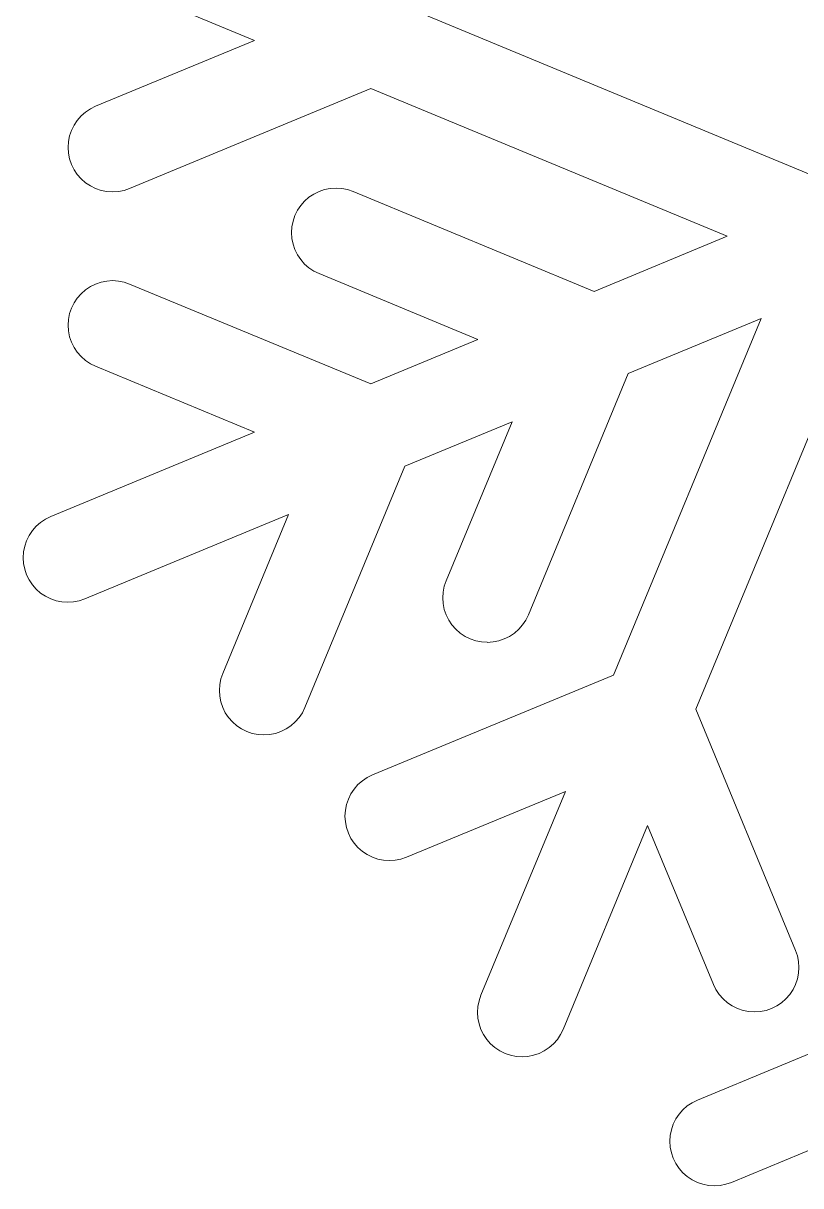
# Model space of a CAD drawing. Header units: centimetres. Extents: x -75 to 51, y -4 to 64.
# Drawn here: x -46.21 to -37.76, y 36.02 to 48.64 of the extents above; entities that cross this region are included whole.
import ezdxf

# ---------------------------------------------------------------- set-up
doc = ezdxf.new("R2010")
doc.units = ezdxf.units.CM
doc.header["$MEASUREMENT"] = 0
doc.layers.add('layer 1', color=7, linetype='Continuous')

msp = doc.modelspace()

# ---------------------------------------------------------------- linework, layer by layer
at = {"layer": 'layer 1', "color": 1, "lineweight": 20}
for points in [[(-45.91261, 49.37281), (-45.91261, 49.37281), (-43.69736, 48.45525), (-43.69736, 48.45525)], [(-37.29898, 46.8513), (-37.29898, 46.8513), (-42.06438, 48.82519), (-42.06438, 48.82519)], [(-43.69736, 48.45525), (-43.69736, 48.45525), (-45.42462, 47.73979), (-45.42462, 47.73979)], [(-45.05468, 46.84669), (-45.05468, 46.84669), (-42.43433, 47.93209), (-42.43433, 47.93209)], [(-42.43433, 47.93209), (-42.43433, 47.93209), (-38.56201, 46.32811), (-38.56201, 46.32811)], [(-45.42462, 47.73979), (-45.42462, 47.73979), (-45.48132, 47.71182), (-45.48132, 47.71182)], [(-45.58143, 47.63501), (-45.58143, 47.63501), (-45.62312, 47.58747), (-45.62312, 47.58747)], [(-45.53388, 47.6767), (-45.53388, 47.6767), (-45.58143, 47.63501), (-45.58143, 47.63501)], [(-45.48132, 47.71182), (-45.48132, 47.71182), (-45.53388, 47.6767), (-45.53388, 47.6767)], [(-45.6862, 47.47821), (-45.6862, 47.47821), (-45.70652, 47.41834), (-45.70652, 47.41834)], [(-45.65823, 47.53491), (-45.65823, 47.53491), (-45.6862, 47.47821), (-45.6862, 47.47821)], [(-45.62312, 47.58747), (-45.62312, 47.58747), (-45.65823, 47.53491), (-45.65823, 47.53491)], [(-45.71885, 47.35633), (-45.71885, 47.35633), (-45.72299, 47.29324), (-45.72299, 47.29324)], [(-45.70652, 47.41834), (-45.70652, 47.41834), (-45.71885, 47.35633), (-45.71885, 47.35633)], [(-45.72299, 47.29324), (-45.72299, 47.29324), (-45.71886, 47.23014), (-45.71886, 47.23014)], [(-45.71885, 47.23014), (-45.71885, 47.23014), (-45.70652, 47.16813), (-45.70652, 47.16813)], [(-45.70652, 47.16813), (-45.70652, 47.16813), (-45.6862, 47.10827), (-45.6862, 47.10827)], [(-45.6862, 47.10827), (-45.6862, 47.10827), (-45.65823, 47.05157), (-45.65823, 47.05157)], [(-45.65823, 47.05157), (-45.65823, 47.05157), (-45.62312, 46.99901), (-45.62312, 46.99901)], [(-45.62312, 46.99901), (-45.62312, 46.99901), (-45.58143, 46.95147), (-45.58143, 46.95147)], [(-45.58143, 46.95147), (-45.58143, 46.95147), (-45.53388, 46.90979), (-45.53388, 46.90979)], [(-45.53388, 46.90979), (-45.53388, 46.90979), (-45.48132, 46.87466), (-45.48132, 46.87466)], [(-45.48132, 46.87466), (-45.48132, 46.87466), (-45.42462, 46.84669), (-45.42462, 46.84669)], [(-45.42462, 46.84669), (-45.42462, 46.84669), (-45.36474, 46.82637), (-45.36474, 46.82637)], [(-45.11455, 46.82637), (-45.11455, 46.82637), (-45.05468, 46.84669), (-45.05468, 46.84669)], [(-42.87462, 46.84798), (-42.87462, 46.84798), (-42.93664, 46.83564), (-42.93664, 46.83564)], [(-42.81154, 46.85211), (-42.81154, 46.85211), (-42.87462, 46.84802), (-42.87462, 46.84802)], [(-42.74844, 46.84798), (-42.74844, 46.84798), (-42.81154, 46.85207), (-42.81154, 46.85207)], [(-42.68641, 46.83564), (-42.68641, 46.83564), (-42.74844, 46.84798), (-42.74844, 46.84798)], [(-45.36474, 46.82637), (-45.36474, 46.82637), (-45.30275, 46.81404), (-45.30275, 46.81404)], [(-45.30275, 46.81404), (-45.30275, 46.81404), (-45.23965, 46.80994), (-45.23965, 46.80994)], [(-45.23965, 46.8099), (-45.23965, 46.8099), (-45.17657, 46.814), (-45.17657, 46.814)], [(-45.17657, 46.81404), (-45.17657, 46.81404), (-45.11455, 46.82637), (-45.11455, 46.82637)], [(-43.10577, 46.75223), (-43.10577, 46.75223), (-43.1533, 46.71054), (-43.1533, 46.71054)], [(-43.05321, 46.78735), (-43.05321, 46.78735), (-43.10577, 46.75223), (-43.10577, 46.75223)], [(-42.99648, 46.81531), (-42.99648, 46.81531), (-43.05321, 46.78735), (-43.05321, 46.78735)], [(-42.93664, 46.83564), (-42.93664, 46.83564), (-42.99648, 46.81531), (-42.99648, 46.81531)], [(-42.62657, 46.81531), (-42.62657, 46.81531), (-42.68641, 46.83564), (-42.68641, 46.83564)], [(-40.00618, 45.72991), (-40.00618, 45.72991), (-42.62657, 46.81531), (-42.62657, 46.81531)], [(-43.23012, 46.61044), (-43.23012, 46.61044), (-43.25809, 46.55373), (-43.25809, 46.55373)], [(-43.19499, 46.66301), (-43.19499, 46.66301), (-43.23012, 46.61044), (-43.23012, 46.61044)], [(-43.1533, 46.71054), (-43.1533, 46.71054), (-43.19499, 46.66301), (-43.19499, 46.66301)], [(-43.27839, 46.49386), (-43.27839, 46.49386), (-43.29075, 46.43185), (-43.29075, 46.43185)], [(-43.25809, 46.55373), (-43.25809, 46.55373), (-43.27839, 46.49386), (-43.27839, 46.49386)], [(-43.29075, 46.43185), (-43.29075, 46.43185), (-43.29488, 46.36877), (-43.29488, 46.36877)], [(-43.29488, 46.36877), (-43.29488, 46.36877), (-43.29075, 46.30568), (-43.29075, 46.30568)], [(-43.29075, 46.30568), (-43.29075, 46.30568), (-43.27839, 46.24367), (-43.27839, 46.24367)], [(-43.27839, 46.24367), (-43.27839, 46.24367), (-43.25809, 46.18379), (-43.25809, 46.18379)], [(-38.56201, 46.32811), (-38.56201, 46.32811), (-40.00618, 45.72991), (-40.00618, 45.72991)], [(-43.25809, 46.18379), (-43.25809, 46.18379), (-43.23012, 46.12711), (-43.23012, 46.12711)], [(-43.23012, 46.12711), (-43.23012, 46.12711), (-43.19499, 46.07452), (-43.19499, 46.07452)], [(-43.19499, 46.07452), (-43.19499, 46.07452), (-43.1533, 46.02699), (-43.1533, 46.02699)], [(-43.1533, 46.02699), (-43.1533, 46.02699), (-43.10577, 45.9853), (-43.10577, 45.9853)], [(-43.10577, 45.9853), (-43.10577, 45.9853), (-43.05321, 45.95017), (-43.05321, 45.95017)], [(-38.90293, 41.1928), (-38.90293, 41.1928), (-36.92904, 45.95819), (-36.92904, 45.95819)], [(-45.30275, 45.84222), (-45.30275, 45.84222), (-45.36474, 45.82988), (-45.36474, 45.82988)], [(-45.23965, 45.84635), (-45.23965, 45.84635), (-45.30275, 45.84216), (-45.30275, 45.84216)], [(-45.17657, 45.84222), (-45.17657, 45.84222), (-45.23965, 45.84638), (-45.23965, 45.84638)], [(-45.11455, 45.82988), (-45.11455, 45.82988), (-45.17657, 45.84222), (-45.17657, 45.84222)], [(-43.05321, 45.95017), (-43.05321, 45.95017), (-42.99648, 45.92222), (-42.99648, 45.92222)], [(-42.99648, 45.92222), (-42.99648, 45.92222), (-41.26922, 45.20675), (-41.26922, 45.20675)], [(-45.53388, 45.74647), (-45.53388, 45.74647), (-45.58143, 45.70478), (-45.58143, 45.70478)], [(-45.48132, 45.78159), (-45.48132, 45.78159), (-45.53388, 45.74647), (-45.53388, 45.74647)], [(-45.42462, 45.80954), (-45.42462, 45.80954), (-45.48132, 45.78159), (-45.48132, 45.78159)], [(-45.36474, 45.82988), (-45.36474, 45.82988), (-45.42462, 45.80954), (-45.42462, 45.80954)], [(-45.05468, 45.80954), (-45.05468, 45.80954), (-45.11455, 45.82988), (-45.11455, 45.82988)], [(-42.43433, 44.72415), (-42.43433, 44.72415), (-45.05468, 45.80954), (-45.05468, 45.80954)], [(-45.65823, 45.60466), (-45.65823, 45.60466), (-45.6862, 45.54796), (-45.6862, 45.54796)], [(-45.62312, 45.65726), (-45.62312, 45.65726), (-45.65823, 45.60466), (-45.65823, 45.60466)], [(-45.58143, 45.70478), (-45.58143, 45.70478), (-45.62312, 45.65726), (-45.62312, 45.65726)], [(-45.70652, 45.48811), (-45.70652, 45.48811), (-45.71885, 45.42611), (-45.71885, 45.42611)], [(-45.6862, 45.54796), (-45.6862, 45.54796), (-45.70652, 45.48811), (-45.70652, 45.48811)], [(-45.71885, 45.42611), (-45.71885, 45.42611), (-45.72299, 45.36299), (-45.72299, 45.36299)], [(-45.72299, 45.36299), (-45.72299, 45.36299), (-45.71886, 45.29992), (-45.71886, 45.29992)], [(-38.19208, 45.43502), (-38.19208, 45.43502), (-39.79604, 41.5627), (-39.79604, 41.5627)], [(-39.63625, 44.83681), (-39.63625, 44.83681), (-38.19208, 45.43502), (-38.19208, 45.43502)], [(-45.71885, 45.29992), (-45.71885, 45.29992), (-45.70652, 45.23789), (-45.70652, 45.23789)], [(-45.70652, 45.23789), (-45.70652, 45.23789), (-45.6862, 45.17802), (-45.6862, 45.17802)], [(-41.26922, 45.20675), (-41.26922, 45.20675), (-42.43433, 44.72415), (-42.43433, 44.72415)], [(-45.6862, 45.17802), (-45.6862, 45.17802), (-45.65823, 45.12133), (-45.65823, 45.12133)], [(-45.65823, 45.12133), (-45.65823, 45.12133), (-45.62312, 45.06875), (-45.62312, 45.06875)], [(-45.62312, 45.06875), (-45.62312, 45.06875), (-45.58143, 45.02125), (-45.58143, 45.02125)], [(-45.58143, 45.02125), (-45.58143, 45.02125), (-45.53388, 44.97954), (-45.53388, 44.97954)], [(-45.53388, 44.97954), (-45.53388, 44.97954), (-45.48132, 44.94441), (-45.48132, 44.94441)], [(-45.48132, 44.94441), (-45.48132, 44.94441), (-45.42462, 44.91645), (-45.42462, 44.91645)], [(-45.42462, 44.91645), (-45.42462, 44.91645), (-43.69736, 44.20101), (-43.69736, 44.20101)], [(-40.72166, 42.21646), (-40.72166, 42.21646), (-39.63625, 44.83681), (-39.63625, 44.83681)], [(-43.69736, 44.20101), (-43.69736, 44.20101), (-45.91261, 43.2834), (-45.91261, 43.2834)], [(-42.06438, 43.83107), (-42.06438, 43.83107), (-40.89929, 44.31365), (-40.89929, 44.31365)], [(-40.89929, 44.31365), (-40.89929, 44.31365), (-41.61475, 42.5864), (-41.61475, 42.5864)], [(-43.14976, 41.21068), (-43.14976, 41.21068), (-42.06438, 43.83107), (-42.06438, 43.83107)], [(-45.54268, 42.39031), (-45.54268, 42.39031), (-43.32742, 43.30791), (-43.32742, 43.30791)], [(-43.32742, 43.30791), (-43.32742, 43.30791), (-44.04289, 41.58062), (-44.04289, 41.58062)], [(-46.02187, 43.22032), (-46.02187, 43.22032), (-46.06939, 43.17864), (-46.06939, 43.17864)], [(-45.96932, 43.25547), (-45.96932, 43.25547), (-46.02187, 43.22032), (-46.02187, 43.22032)], [(-45.91261, 43.2834), (-45.91261, 43.2834), (-45.96932, 43.25547), (-45.96932, 43.25547)], [(-46.14621, 43.07854), (-46.14621, 43.07854), (-46.1742, 43.02184), (-46.1742, 43.02184)], [(-46.11108, 43.1311), (-46.11108, 43.1311), (-46.14621, 43.07854), (-46.14621, 43.07854)], [(-46.06939, 43.17864), (-46.06939, 43.17864), (-46.11108, 43.1311), (-46.11108, 43.1311)], [(-46.1945, 42.96195), (-46.1945, 42.96195), (-46.20685, 42.89995), (-46.20685, 42.89995)], [(-46.1742, 43.02184), (-46.1742, 43.02184), (-46.1945, 42.96195), (-46.1945, 42.96195)], [(-46.20685, 42.89995), (-46.20685, 42.89995), (-46.21099, 42.83685), (-46.21099, 42.83685)], [(-46.21098, 42.83685), (-46.21098, 42.83685), (-46.20684, 42.77379), (-46.20684, 42.77379)], [(-46.20685, 42.77379), (-46.20685, 42.77379), (-46.1945, 42.71177), (-46.1945, 42.71177)], [(-46.1945, 42.71177), (-46.1945, 42.71177), (-46.1742, 42.6519), (-46.1742, 42.6519)], [(-46.1742, 42.6519), (-46.1742, 42.6519), (-46.14621, 42.59518), (-46.14621, 42.59518)], [(-46.14621, 42.59518), (-46.14621, 42.59518), (-46.11108, 42.54261), (-46.11108, 42.54261)], [(-41.61475, 42.5864), (-41.61475, 42.5864), (-41.63508, 42.52651), (-41.63508, 42.52651)], [(-46.11108, 42.54261), (-46.11108, 42.54261), (-46.06939, 42.49508), (-46.06939, 42.49508)], [(-46.06939, 42.49508), (-46.06939, 42.49508), (-46.02187, 42.45339), (-46.02187, 42.45339)], [(-46.02187, 42.45339), (-46.02187, 42.45339), (-45.96932, 42.41828), (-45.96932, 42.41828)], [(-41.6474, 42.46449), (-41.6474, 42.46449), (-41.65154, 42.40143), (-41.65154, 42.40143)], [(-41.63508, 42.52651), (-41.63508, 42.52651), (-41.6474, 42.46449), (-41.6474, 42.46449)], [(-45.96932, 42.41828), (-45.96932, 42.41828), (-45.91261, 42.39031), (-45.91261, 42.39031)], [(-45.91261, 42.39031), (-45.91261, 42.39031), (-45.85274, 42.36998), (-45.85274, 42.36998)], [(-45.85274, 42.36998), (-45.85274, 42.36998), (-45.79072, 42.35766), (-45.79072, 42.35766)], [(-45.79072, 42.35766), (-45.79072, 42.35766), (-45.72761, 42.35347), (-45.72761, 42.35347)], [(-45.72761, 42.35351), (-45.72761, 42.35351), (-45.66453, 42.3577), (-45.66453, 42.3577)], [(-45.66453, 42.35766), (-45.66453, 42.35766), (-45.60252, 42.36998), (-45.60252, 42.36998)], [(-45.60252, 42.36998), (-45.60252, 42.36998), (-45.54268, 42.39031), (-45.54268, 42.39031)], [(-41.65155, 42.40143), (-41.65155, 42.40143), (-41.64741, 42.33832), (-41.64741, 42.33832)], [(-41.6474, 42.33832), (-41.6474, 42.33832), (-41.63508, 42.27633), (-41.63508, 42.27633)], [(-41.63508, 42.27633), (-41.63508, 42.27633), (-41.61475, 42.21646), (-41.61475, 42.21646)], [(-41.61475, 42.21646), (-41.61475, 42.21646), (-41.58678, 42.15974), (-41.58678, 42.15974)], [(-40.74959, 42.15974), (-40.74959, 42.15974), (-40.72166, 42.21646), (-40.72166, 42.21646)], [(-41.58678, 42.15974), (-41.58678, 42.15974), (-41.55168, 42.1072), (-41.55168, 42.1072)], [(-41.55168, 42.1072), (-41.55168, 42.1072), (-41.50999, 42.05965), (-41.50999, 42.05965)], [(-41.50999, 42.05965), (-41.50999, 42.05965), (-41.46244, 42.01796), (-41.46244, 42.01796)], [(-40.87397, 42.01796), (-40.87397, 42.01796), (-40.82642, 42.05965), (-40.82642, 42.05965)], [(-40.82642, 42.05965), (-40.82642, 42.05965), (-40.78473, 42.1072), (-40.78473, 42.1072)], [(-40.78473, 42.1072), (-40.78473, 42.1072), (-40.74959, 42.15974), (-40.74959, 42.15974)], [(-41.46244, 42.01796), (-41.46244, 42.01796), (-41.40988, 41.98281), (-41.40988, 41.98281)], [(-41.40988, 41.98281), (-41.40988, 41.98281), (-41.35318, 41.95488), (-41.35318, 41.95488)], [(-41.35318, 41.95488), (-41.35318, 41.95488), (-41.2933, 41.93454), (-41.2933, 41.93454)], [(-41.2933, 41.93454), (-41.2933, 41.93454), (-41.23128, 41.92223), (-41.23128, 41.92223)], [(-41.23128, 41.92223), (-41.23128, 41.92223), (-41.1682, 41.91813), (-41.1682, 41.91813)], [(-41.1682, 41.91808), (-41.1682, 41.91808), (-41.1051, 41.92217), (-41.1051, 41.92217)], [(-41.1051, 41.92223), (-41.1051, 41.92223), (-41.04312, 41.93454), (-41.04312, 41.93454)], [(-41.04312, 41.93454), (-41.04312, 41.93454), (-40.98323, 41.95488), (-40.98323, 41.95488)], [(-40.98323, 41.95488), (-40.98323, 41.95488), (-40.92653, 41.98281), (-40.92653, 41.98281)], [(-40.92653, 41.98281), (-40.92653, 41.98281), (-40.87397, 42.01796), (-40.87397, 42.01796)], [(-44.04289, 41.58062), (-44.04289, 41.58062), (-44.06319, 41.52074), (-44.06319, 41.52074)], [(-39.79604, 41.5627), (-39.79604, 41.5627), (-42.41641, 40.47733), (-42.41641, 40.47733)], [(-44.07554, 41.45875), (-44.07554, 41.45875), (-44.07966, 41.39566), (-44.07966, 41.39566)], [(-44.06319, 41.52074), (-44.06319, 41.52074), (-44.07554, 41.45875), (-44.07554, 41.45875)], [(-44.07966, 41.39566), (-44.07966, 41.39566), (-44.07554, 41.33258), (-44.07554, 41.33258)], [(-44.07554, 41.33258), (-44.07554, 41.33258), (-44.06319, 41.27055), (-44.06319, 41.27055)], [(-44.06319, 41.27055), (-44.06319, 41.27055), (-44.04289, 41.21068), (-44.04289, 41.21068)], [(-44.04289, 41.21068), (-44.04289, 41.21068), (-44.01492, 41.15398), (-44.01492, 41.15398)], [(-43.17774, 41.15398), (-43.17774, 41.15398), (-43.14976, 41.21068), (-43.14976, 41.21068)], [(-37.81755, 38.57241), (-37.81755, 38.57241), (-38.90293, 41.1928), (-38.90293, 41.1928)], [(-44.01492, 41.15398), (-44.01492, 41.15398), (-43.97978, 41.10142), (-43.97978, 41.10142)], [(-43.97978, 41.10142), (-43.97978, 41.10142), (-43.9381, 41.0539), (-43.9381, 41.0539)], [(-43.9381, 41.0539), (-43.9381, 41.0539), (-43.89058, 41.01222), (-43.89058, 41.01222)], [(-43.30207, 41.01222), (-43.30207, 41.01222), (-43.25455, 41.0539), (-43.25455, 41.0539)], [(-43.25455, 41.0539), (-43.25455, 41.0539), (-43.21286, 41.10142), (-43.21286, 41.10142)], [(-43.21286, 41.10142), (-43.21286, 41.10142), (-43.17774, 41.15398), (-43.17774, 41.15398)], [(-43.89058, 41.01222), (-43.89058, 41.01222), (-43.83798, 40.97707), (-43.83798, 40.97707)], [(-43.83798, 40.97707), (-43.83798, 40.97707), (-43.78127, 40.9491), (-43.78127, 40.9491)], [(-43.78127, 40.9491), (-43.78127, 40.9491), (-43.72143, 40.92876), (-43.72143, 40.92876)], [(-43.72143, 40.92876), (-43.72143, 40.92876), (-43.65942, 40.91645), (-43.65942, 40.91645)], [(-43.65942, 40.91645), (-43.65942, 40.91645), (-43.59631, 40.91226), (-43.59631, 40.91226)], [(-43.59631, 40.9123), (-43.59631, 40.9123), (-43.53324, 40.91648), (-43.53324, 40.91648)], [(-43.53324, 40.91645), (-43.53324, 40.91645), (-43.47121, 40.92876), (-43.47121, 40.92876)], [(-43.47121, 40.92876), (-43.47121, 40.92876), (-43.41136, 40.9491), (-43.41136, 40.9491)], [(-43.41136, 40.9491), (-43.41136, 40.9491), (-43.35464, 40.97707), (-43.35464, 40.97707)], [(-43.35464, 40.97707), (-43.35464, 40.97707), (-43.30207, 41.01222), (-43.30207, 41.01222)], [(-42.52568, 40.41425), (-42.52568, 40.41425), (-42.57322, 40.37256), (-42.57322, 40.37256)], [(-42.47311, 40.44936), (-42.47311, 40.44936), (-42.52568, 40.41425), (-42.52568, 40.41425)], [(-42.41641, 40.47733), (-42.41641, 40.47733), (-42.47311, 40.44936), (-42.47311, 40.44936)], [(-42.61491, 40.32501), (-42.61491, 40.32501), (-42.65002, 40.27244), (-42.65002, 40.27244)], [(-42.57322, 40.37256), (-42.57322, 40.37256), (-42.61491, 40.32501), (-42.61491, 40.32501)], [(-42.04648, 39.58424), (-42.04648, 39.58424), (-40.31921, 40.29968), (-40.31921, 40.29968)], [(-40.31921, 40.29968), (-40.31921, 40.29968), (-41.23678, 38.08445), (-41.23678, 38.08445)], [(-42.69832, 40.15587), (-42.69832, 40.15587), (-42.71064, 40.09385), (-42.71064, 40.09385)], [(-42.67799, 40.21574), (-42.67799, 40.21574), (-42.69832, 40.15587), (-42.69832, 40.15587)], [(-42.65002, 40.27244), (-42.65002, 40.27244), (-42.67799, 40.21574), (-42.67799, 40.21574)], [(-42.71064, 40.09385), (-42.71064, 40.09385), (-42.71478, 40.03077), (-42.71478, 40.03077)], [(-42.71478, 40.03077), (-42.71478, 40.03077), (-42.71063, 39.9677), (-42.71063, 39.9677)], [(-42.71064, 39.9677), (-42.71064, 39.9677), (-42.69832, 39.90569), (-42.69832, 39.90569)], [(-42.69832, 39.90569), (-42.69832, 39.90569), (-42.67799, 39.8458), (-42.67799, 39.8458)], [(-40.34368, 37.71451), (-40.34368, 37.71451), (-39.42611, 39.92976), (-39.42611, 39.92976)], [(-39.42611, 39.92976), (-39.42611, 39.92976), (-38.71065, 38.20247), (-38.71065, 38.20247)], [(-42.67799, 39.8458), (-42.67799, 39.8458), (-42.65002, 39.78911), (-42.65002, 39.78911)], [(-42.65002, 39.78911), (-42.65002, 39.78911), (-42.61491, 39.73654), (-42.61491, 39.73654)], [(-42.61491, 39.73654), (-42.61491, 39.73654), (-42.57322, 39.68899), (-42.57322, 39.68899)], [(-42.57322, 39.68899), (-42.57322, 39.68899), (-42.52568, 39.6473), (-42.52568, 39.6473)], [(-42.52568, 39.6473), (-42.52568, 39.6473), (-42.47311, 39.61221), (-42.47311, 39.61221)], [(-42.47311, 39.61221), (-42.47311, 39.61221), (-42.41641, 39.58424), (-42.41641, 39.58424)], [(-42.41641, 39.58424), (-42.41641, 39.58424), (-42.35653, 39.56391), (-42.35653, 39.56391)], [(-42.35653, 39.56391), (-42.35653, 39.56391), (-42.29451, 39.55157), (-42.29451, 39.55157)], [(-42.29451, 39.55157), (-42.29451, 39.55157), (-42.23144, 39.5474), (-42.23144, 39.5474)], [(-42.23144, 39.54744), (-42.23144, 39.54744), (-42.16836, 39.5516), (-42.16836, 39.5516)], [(-42.16836, 39.55157), (-42.16836, 39.55157), (-42.10635, 39.56391), (-42.10635, 39.56391)], [(-42.10635, 39.56391), (-42.10635, 39.56391), (-42.04648, 39.58424), (-42.04648, 39.58424)], [(-37.79722, 38.51253), (-37.79722, 38.51253), (-37.81755, 38.57241), (-37.81755, 38.57241)], [(-37.7849, 38.45055), (-37.7849, 38.45055), (-37.79722, 38.51253), (-37.79722, 38.51253)], [(-37.78075, 38.38744), (-37.78075, 38.38744), (-37.7849, 38.45055), (-37.7849, 38.45055)], [(-37.7849, 38.32437), (-37.7849, 38.32437), (-37.78075, 38.38744), (-37.78075, 38.38744)], [(-37.81755, 38.20247), (-37.81755, 38.20247), (-37.79722, 38.26234), (-37.79722, 38.26234)], [(-37.79722, 38.26234), (-37.79722, 38.26234), (-37.7849, 38.32437), (-37.7849, 38.32437)], [(-38.71065, 38.20247), (-38.71065, 38.20247), (-38.68267, 38.14578), (-38.68267, 38.14578)], [(-38.68267, 38.14578), (-38.68267, 38.14578), (-38.64757, 38.09321), (-38.64757, 38.09321)], [(-37.88063, 38.09321), (-37.88063, 38.09321), (-37.84552, 38.14578), (-37.84552, 38.14578)], [(-37.84552, 38.14578), (-37.84552, 38.14578), (-37.81755, 38.20247), (-37.81755, 38.20247)], [(-41.2571, 38.02456), (-41.2571, 38.02456), (-41.26944, 37.96255), (-41.26944, 37.96255)], [(-41.23678, 38.08445), (-41.23678, 38.08445), (-41.2571, 38.02456), (-41.2571, 38.02456)], [(-36.26465, 38.03133), (-36.26465, 38.03133), (-38.88504, 36.94597), (-38.88504, 36.94597)], [(-38.64757, 38.09321), (-38.64757, 38.09321), (-38.60588, 38.04565), (-38.60588, 38.04565)], [(-38.60588, 38.04565), (-38.60588, 38.04565), (-38.55834, 38.004), (-38.55834, 38.004)], [(-38.55834, 38.004), (-38.55834, 38.004), (-38.50577, 37.96886), (-38.50577, 37.96886)], [(-38.02243, 37.96886), (-38.02243, 37.96886), (-37.96986, 38.004), (-37.96986, 38.004)], [(-37.96986, 38.004), (-37.96986, 38.004), (-37.92231, 38.04565), (-37.92231, 38.04565)], [(-37.92231, 38.04565), (-37.92231, 38.04565), (-37.88063, 38.09321), (-37.88063, 38.09321)], [(-41.26944, 37.96255), (-41.26944, 37.96255), (-41.27357, 37.89948), (-41.27357, 37.89948)], [(-41.27357, 37.89948), (-41.27357, 37.89948), (-41.26944, 37.83637), (-41.26944, 37.83637)], [(-38.50577, 37.96886), (-38.50577, 37.96886), (-38.44907, 37.94089), (-38.44907, 37.94089)], [(-38.44907, 37.94089), (-38.44907, 37.94089), (-38.38919, 37.92057), (-38.38919, 37.92057)], [(-38.38919, 37.92057), (-38.38919, 37.92057), (-38.32718, 37.90824), (-38.32718, 37.90824)], [(-38.32718, 37.90824), (-38.32718, 37.90824), (-38.2641, 37.90405), (-38.2641, 37.90405)], [(-38.2641, 37.90411), (-38.2641, 37.90411), (-38.20102, 37.90827), (-38.20102, 37.90827)], [(-38.20102, 37.90824), (-38.20102, 37.90824), (-38.139, 37.92057), (-38.139, 37.92057)], [(-38.139, 37.92057), (-38.139, 37.92057), (-38.07913, 37.94089), (-38.07913, 37.94089)], [(-38.07913, 37.94089), (-38.07913, 37.94089), (-38.02243, 37.96886), (-38.02243, 37.96886)], [(-41.26944, 37.83637), (-41.26944, 37.83637), (-41.2571, 37.77438), (-41.2571, 37.77438)], [(-41.2571, 37.77438), (-41.2571, 37.77438), (-41.23678, 37.71451), (-41.23678, 37.71451)], [(-41.23678, 37.71451), (-41.23678, 37.71451), (-41.20884, 37.65781), (-41.20884, 37.65781)], [(-41.20884, 37.65781), (-41.20884, 37.65781), (-41.1737, 37.60524), (-41.1737, 37.60524)], [(-40.40679, 37.60524), (-40.40679, 37.60524), (-40.37165, 37.65781), (-40.37165, 37.65781)], [(-40.37165, 37.65781), (-40.37165, 37.65781), (-40.34368, 37.71451), (-40.34368, 37.71451)], [(-41.1737, 37.60524), (-41.1737, 37.60524), (-41.13201, 37.55769), (-41.13201, 37.55769)], [(-41.13201, 37.55769), (-41.13201, 37.55769), (-41.08447, 37.516), (-41.08447, 37.516)], [(-41.08447, 37.516), (-41.08447, 37.516), (-41.03191, 37.48088), (-41.03191, 37.48088)], [(-40.54856, 37.48088), (-40.54856, 37.48088), (-40.49599, 37.516), (-40.49599, 37.516)], [(-40.49599, 37.516), (-40.49599, 37.516), (-40.44847, 37.55769), (-40.44847, 37.55769)], [(-40.44847, 37.55769), (-40.44847, 37.55769), (-40.40679, 37.60524), (-40.40679, 37.60524)], [(-41.03191, 37.48088), (-41.03191, 37.48088), (-40.9752, 37.45293), (-40.9752, 37.45293)], [(-40.9752, 37.45293), (-40.9752, 37.45293), (-40.91533, 37.43259), (-40.91533, 37.43259)], [(-40.91533, 37.43259), (-40.91533, 37.43259), (-40.85334, 37.42027), (-40.85334, 37.42027)], [(-40.85334, 37.42027), (-40.85334, 37.42027), (-40.79023, 37.41609), (-40.79023, 37.41609)], [(-40.79023, 37.41614), (-40.79023, 37.41614), (-40.72716, 37.42031), (-40.72716, 37.42031)], [(-40.72716, 37.42027), (-40.72716, 37.42027), (-40.66513, 37.43259), (-40.66513, 37.43259)], [(-40.66513, 37.43259), (-40.66513, 37.43259), (-40.60526, 37.45293), (-40.60526, 37.45293)], [(-40.60526, 37.45293), (-40.60526, 37.45293), (-40.54856, 37.48088), (-40.54856, 37.48088)], [(-38.99431, 36.88286), (-38.99431, 36.88286), (-39.04182, 36.84117), (-39.04182, 36.84117)], [(-38.94175, 36.91798), (-38.94175, 36.91798), (-38.99431, 36.88286), (-38.99431, 36.88286)], [(-38.88504, 36.94597), (-38.88504, 36.94597), (-38.94175, 36.91798), (-38.94175, 36.91798)], [(-39.08352, 36.79363), (-39.08352, 36.79363), (-39.11865, 36.74109), (-39.11865, 36.74109)], [(-39.04182, 36.84117), (-39.04182, 36.84117), (-39.08352, 36.79363), (-39.08352, 36.79363)], [(-38.5151, 36.05283), (-38.5151, 36.05283), (-36.78782, 36.7683), (-36.78782, 36.7683)], [(-39.16695, 36.6245), (-39.16695, 36.6245), (-39.17928, 36.5625), (-39.17928, 36.5625)], [(-39.14662, 36.68436), (-39.14662, 36.68436), (-39.16695, 36.6245), (-39.16695, 36.6245)], [(-39.11865, 36.74109), (-39.11865, 36.74109), (-39.14662, 36.68436), (-39.14662, 36.68436)], [(-39.17928, 36.5625), (-39.17928, 36.5625), (-39.18341, 36.4994), (-39.18341, 36.4994)], [(-39.18341, 36.4994), (-39.18341, 36.4994), (-39.17928, 36.43631), (-39.17928, 36.43631)], [(-39.17928, 36.43631), (-39.17928, 36.43631), (-39.16695, 36.37428), (-39.16695, 36.37428)], [(-39.16695, 36.37428), (-39.16695, 36.37428), (-39.14662, 36.31445), (-39.14662, 36.31445)], [(-39.14662, 36.31445), (-39.14662, 36.31445), (-39.11865, 36.25773), (-39.11865, 36.25773)], [(-39.11865, 36.25773), (-39.11865, 36.25773), (-39.08352, 36.20515), (-39.08352, 36.20515)], [(-39.08352, 36.20515), (-39.08352, 36.20515), (-39.04182, 36.15761), (-39.04182, 36.15761)], [(-39.04182, 36.15761), (-39.04182, 36.15761), (-38.99431, 36.11594), (-38.99431, 36.11594)], [(-38.99431, 36.11594), (-38.99431, 36.11594), (-38.94175, 36.0808), (-38.94175, 36.0808)], [(-38.94175, 36.0808), (-38.94175, 36.0808), (-38.88504, 36.05283), (-38.88504, 36.05283)], [(-38.88504, 36.05283), (-38.88504, 36.05283), (-38.82517, 36.03253), (-38.82517, 36.03253)], [(-38.82517, 36.03253), (-38.82517, 36.03253), (-38.76315, 36.02018), (-38.76315, 36.02018)], [(-38.76315, 36.02018), (-38.76315, 36.02018), (-38.70007, 36.01608), (-38.70007, 36.01608)], [(-38.70007, 36.01607), (-38.70007, 36.01607), (-38.63697, 36.02016), (-38.63697, 36.02016)], [(-38.63697, 36.02018), (-38.63697, 36.02018), (-38.57498, 36.03253), (-38.57498, 36.03253)], [(-38.57498, 36.03253), (-38.57498, 36.03253), (-38.5151, 36.05283), (-38.5151, 36.05283)]]:
    msp.add_open_spline(points, degree=3, dxfattribs=at)

doc.saveas('drawing.dxf')
